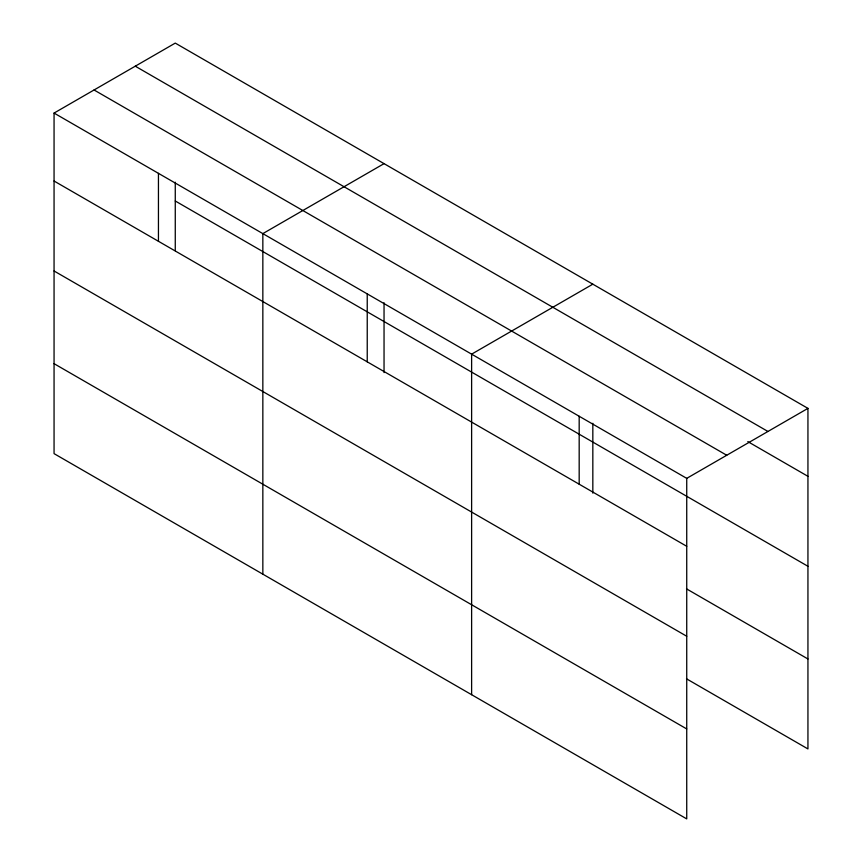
<?xml version="1.0" encoding="UTF-8"?>
<svg xmlns="http://www.w3.org/2000/svg" width="862" height="862" viewBox="0 0 862 862"><rect width="100%" height="100%" fill="white"/><g stroke="black" fill="none" stroke-linecap="round" stroke-linejoin="round"><path stroke-width="1.29" d="M54.058 113.073L686.734 478.356L686.734 818.9L54.058 453.627L54.058 113.073L175.266 43.1L807.942 408.372L807.942 748.927L686.508 678.814M384.043 163.64L262.845 233.613L262.845 574.167M592.83 284.18L471.622 354.153L471.622 694.707M686.734 478.356L807.942 408.372M135.269 66.191L767.945 431.463M747.807 441.592L807.942 476.32M94.055 89.982L726.731 455.255M175.266 200.997L807.942 566.28M54.058 181.02L686.734 546.292M686.508 588.854L807.942 658.967M54.058 270.98L686.734 636.253M54.058 363.667L686.734 728.94M592.83 423.285L592.83 493.129M579.178 416.249L579.178 484.196M384.043 302.745L384.043 372.589M367.234 293.888L367.234 361.825M175.266 182.205L175.266 250.702M158.446 173.348L158.446 241.285"/></g></svg>
